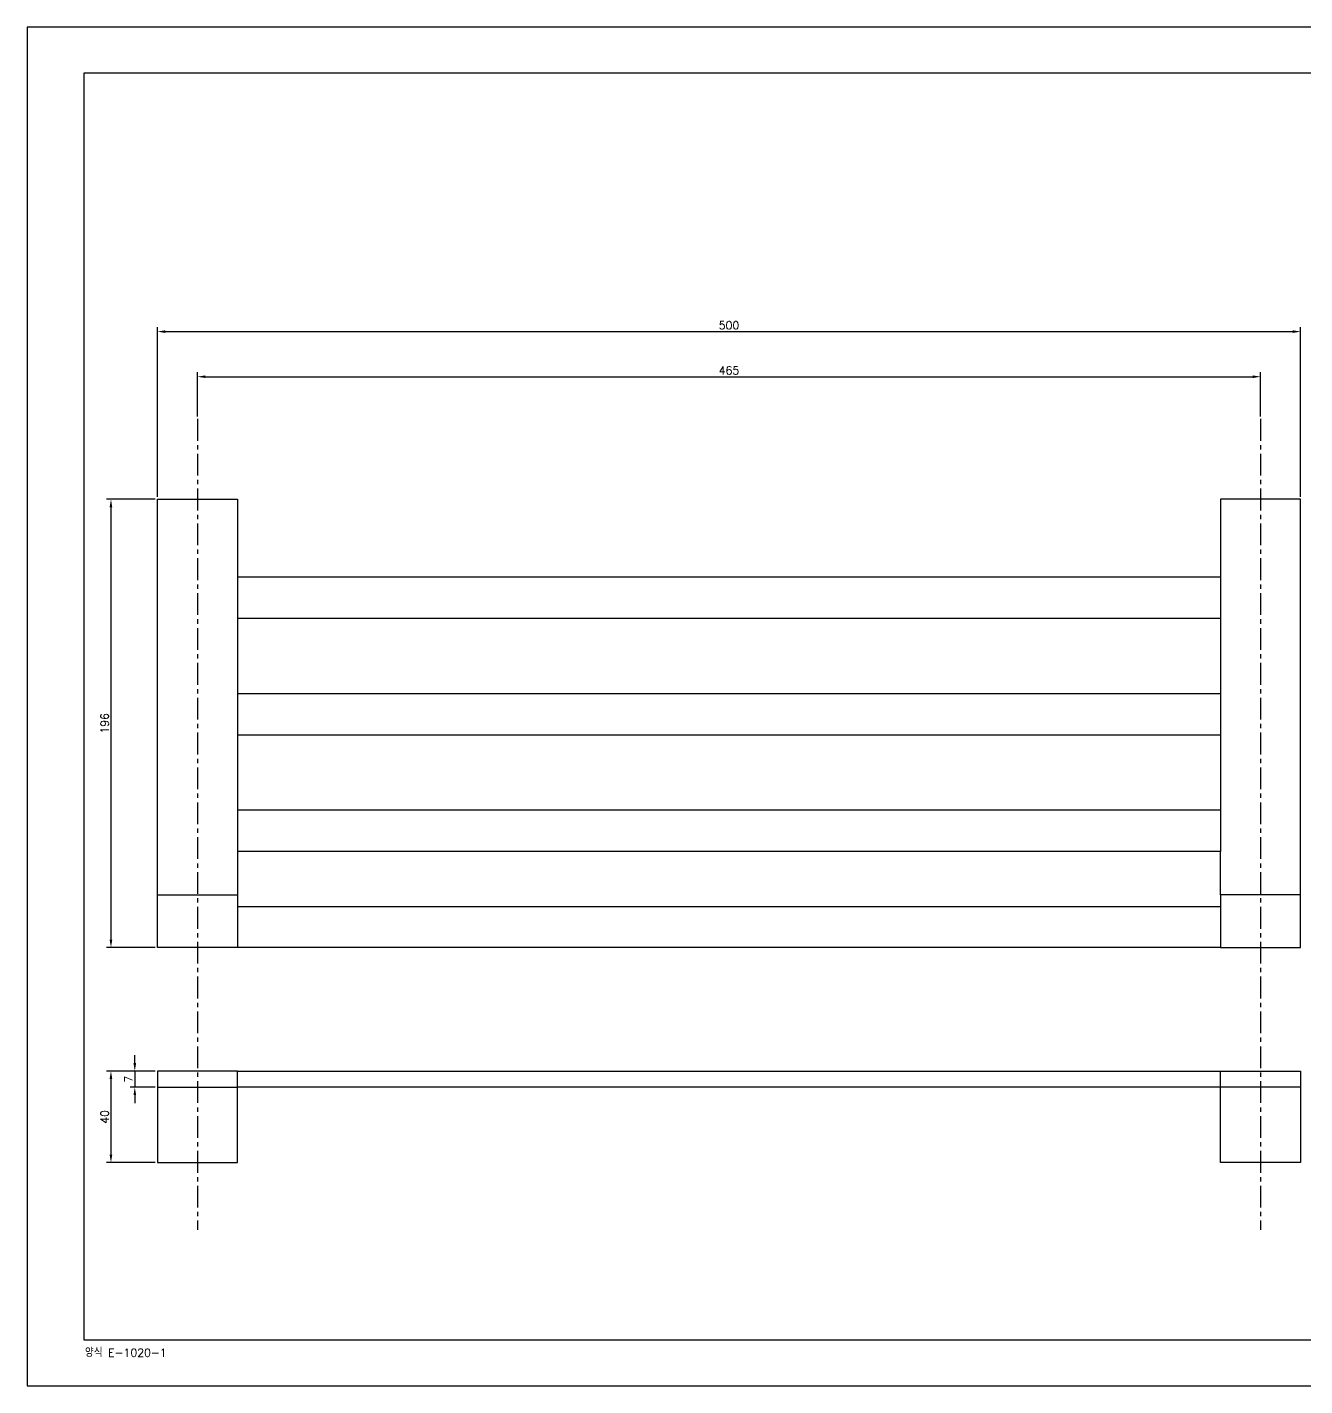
# Model space of a CAD drawing. Header units: millimetres. Extents: x -3879 to -3038, y 219 to 813.
# Drawn here: x -3879 to -3321, y 219 to 813 of the extents above; entities that cross this region are included whole.
import ezdxf

# ---------------------------------------------------------------- set-up
doc = ezdxf.new("R2010")
doc.units = ezdxf.units.MM
doc.header["$LTSCALE"] = 0.3
doc.linetypes.add('CENTER', pattern=[50.8, 31.75, -6.35, 6.35, -6.35])
doc.layers.get('0').update_dxf_attribs({"color": 2})
for name, color, linetype in [('1', 2, 'Continuous'), ('______', 1, 'CENTER'), ('DWG', 7, 'Continuous'), ('TXT', 4, 'Continuous')]:
    doc.layers.add(name, color=color, linetype=linetype)
doc.styles.add('GHS', font='romans.shx', dxfattribs={"height": 3.5, "bigfont": 'ghs.shx'})
doc.dimstyles.new('LEE', dxfattribs={"dimtxt": 3.5, "dimasz": 3.5, "dimexe": 2, "dimexo": 1, "dimgap": 1, "dimtad": 1, "dimdec": 4, "dimdsep": 46, "dimtxsty": 'GHS', "dimcen": 0, "dimclrd": 2, "dimclre": 2, "dimclrt": 2, "dimadec": 0, "dimazin": 0, "dimtfac": 1, "dimtdec": 4, "dimtmove": 0, "dimatfit": 3, "dimfxl": 0, "dimlwd": -1, "dimlwe": -1, "dimarcsym": 0})

# ---------------------------------------------------------------- blocks, each defined once
blk = doc.blocks.new('BORDER')
for p, q in [((1, 1), (0, 1)), ((0, 1), (0, 0)), ((0, 0), (1, 0))]:
    blk.add_line(p, q)
blk = doc.blocks.new('*D1')
at = {"layer": 'Defpoints', "color": 0}
for p in [(-3822.43, 357.08), (-3832.32, 350.08), (-3822.43, 350.08)]:
    blk.add_point(p, dxfattribs=at)
at = {"layer": 'DWG', "color": 2}
for p, q in [((-3832.32, 360.58), (-3832.32, 364.08)), ((-3823.43, 357.08), (-3834.32, 357.08)), ((-3832.32, 357.08), (-3832.32, 350.08)), ((-3823.43, 350.08), (-3834.32, 350.08)), ((-3832.32, 346.58), (-3832.32, 343.08))]:
    blk.add_line(p, q, dxfattribs=at)
for points in [[(-3832.91, 360.58), (-3831.74, 360.58), (-3832.32, 357.08)], [(-3832.91, 346.58), (-3831.74, 346.58), (-3832.32, 350.08)]]:
    blk.add_solid(points, dxfattribs=at)
at = {"layer": 'DWG', "color": 2, "insert": (-3835.07, 353.58), "char_height": 3.5, "attachment_point": 5, "rotation": 90, "style": 'GHS'}
blk.add_mtext('7', dxfattribs=at)
blk = doc.blocks.new('*D2')
at = {"layer": 'Defpoints', "color": 0}
for p in [(-3822.43, 357.08), (-3842.76, 317.08), (-3822.43, 317.08)]:
    blk.add_point(p, dxfattribs=at)
at = {"layer": 'DWG', "color": 2}
for p, q in [((-3823.43, 357.08), (-3844.76, 357.08)), ((-3842.76, 353.58), (-3842.76, 320.58)), ((-3823.43, 317.08), (-3844.76, 317.08))]:
    blk.add_line(p, q, dxfattribs=at)
for points in [[(-3843.35, 353.58), (-3842.18, 353.58), (-3842.76, 357.08)], [(-3843.35, 320.58), (-3842.18, 320.58), (-3842.76, 317.08)]]:
    blk.add_solid(points, dxfattribs=at)
at = {"layer": 'DWG', "color": 2, "insert": (-3845.51, 337.08), "char_height": 3.5, "attachment_point": 5, "rotation": 90, "style": 'GHS'}
blk.add_mtext('40', dxfattribs=at)
blk = doc.blocks.new('*D3')
at = {"layer": 'Defpoints', "color": 0}
for p in [(-3822.43, 607.12), (-3842.76, 411.12), (-3822.43, 411.12)]:
    blk.add_point(p, dxfattribs=at)
at = {"layer": 'DWG', "color": 2}
for p, q in [((-3823.43, 607.12), (-3844.76, 607.12)), ((-3842.76, 603.62), (-3842.76, 414.62)), ((-3823.43, 411.12), (-3844.76, 411.12))]:
    blk.add_line(p, q, dxfattribs=at)
for points in [[(-3843.35, 603.62), (-3842.18, 603.62), (-3842.76, 607.12)], [(-3843.35, 414.62), (-3842.18, 414.62), (-3842.76, 411.12)]]:
    blk.add_solid(points, dxfattribs=at)
at = {"layer": 'DWG', "color": 2, "insert": (-3845.51, 509.12), "char_height": 3.5, "attachment_point": 5, "rotation": 90, "style": 'GHS'}
blk.add_mtext('196', dxfattribs=at)
blk = doc.blocks.new('*D4')
at = {"layer": 'Defpoints', "color": 0}
for p in [(-3339.93, 660.67), (-3804.93, 642.23), (-3339.93, 642.23)]:
    blk.add_point(p, dxfattribs=at)
at = {"layer": 'DWG', "color": 2}
for p, q in [((-3804.93, 643.23), (-3804.93, 662.67)), ((-3801.43, 660.67), (-3343.43, 660.67)), ((-3339.93, 643.23), (-3339.93, 662.67))]:
    blk.add_line(p, q, dxfattribs=at)
for points in [[(-3801.43, 661.26), (-3801.43, 660.09), (-3804.93, 660.67)], [(-3343.43, 661.26), (-3343.43, 660.09), (-3339.93, 660.67)]]:
    blk.add_solid(points, dxfattribs=at)
at = {"layer": 'DWG', "color": 2, "insert": (-3572.43, 663.42), "char_height": 3.5, "attachment_point": 5, "style": 'GHS'}
blk.add_mtext('465', dxfattribs=at)
blk = doc.blocks.new('*D5')
at = {"layer": 'Defpoints', "color": 0}
for p in [(-3322.43, 680.39), (-3822.43, 607.12), (-3322.43, 607.12)]:
    blk.add_point(p, dxfattribs=at)
at = {"layer": 'DWG', "color": 2}
for p, q in [((-3822.43, 608.12), (-3822.43, 682.39)), ((-3818.93, 680.39), (-3325.93, 680.39)), ((-3322.43, 608.12), (-3322.43, 682.39))]:
    blk.add_line(p, q, dxfattribs=at)
for points in [[(-3818.93, 680.97), (-3818.93, 679.8), (-3822.43, 680.39)], [(-3325.93, 680.97), (-3325.93, 679.8), (-3322.43, 680.39)]]:
    blk.add_solid(points, dxfattribs=at)
at = {"layer": 'DWG', "color": 2, "insert": (-3572.43, 683.14), "char_height": 3.5, "attachment_point": 5, "style": 'GHS'}
blk.add_mtext('500', dxfattribs=at)

msp = doc.modelspace()

# ---------------------------------------------------------------- linework, layer by layer
at = {"layer": '1'}
msp.add_line((-3822.42662, 357.07951), (-3822.42662, 350.07951), dxfattribs=at)
at = {"layer": '______'}
for p, q in [((-3804.92662, 642.23165), (-3804.92662, 287.72215)), ((-3339.92662, 642.23165), (-3339.92662, 287.72215))]:
    msp.add_line(p, q, dxfattribs=at)
at = {"layer": 'DWG'}
for p, q in [((-3822.42662, 434.11742), (-3822.42662, 607.11742)), ((-3822.42662, 607.11742), (-3787.42662, 607.11742)), ((-3787.42662, 607.11742), (-3787.42662, 471.11742)), ((-3322.42662, 607.11742), (-3357.42662, 607.11742)), ((-3357.42662, 607.11742), (-3357.42662, 471.11742)), ((-3322.42662, 434.11742), (-3322.42662, 607.11742)), ((-3787.42662, 573.11742), (-3357.42662, 573.11742)), ((-3787.42662, 555.11742), (-3357.42662, 555.11742)), ((-3787.42662, 522.11742), (-3357.42662, 522.11742)), ((-3787.42662, 504.11742), (-3357.42662, 504.11742)), ((-3787.42662, 471.11742), (-3787.42662, 453.11742)), ((-3357.42662, 471.11742), (-3787.42662, 471.11742)), ((-3357.42662, 471.11742), (-3357.42662, 453.11742)), ((-3787.42662, 453.11742), (-3787.42662, 434.11742)), ((-3357.42662, 453.11742), (-3787.42662, 453.11742)), ((-3357.42662, 434.11742), (-3357.42662, 453.11742)), ((-3822.42662, 411.11742), (-3822.42662, 434.11742)), ((-3822.42662, 434.11742), (-3787.42662, 434.11742)), ((-3787.42662, 434.11742), (-3787.42662, 416.42511)), ((-3322.42662, 434.11742), (-3357.42662, 434.11742)), ((-3357.42662, 434.11742), (-3357.42662, 416.42511)), ((-3322.42662, 411.11742), (-3322.42662, 434.11742)), ((-3787.42662, 429.11742), (-3357.42662, 429.11742)), ((-3787.42662, 416.42511), (-3787.42662, 411.11742)), ((-3357.42662, 416.42511), (-3357.42662, 411.11742)), ((-3787.42662, 411.11742), (-3822.42662, 411.11742)), ((-3357.42662, 411.11742), (-3787.42662, 411.11742)), ((-3357.42662, 411.11742), (-3322.42662, 411.11742)), ((-3787.42662, 357.07951), (-3822.42662, 357.07951)), ((-3787.42662, 357.07951), (-3822.42662, 357.07951)), ((-3822.42662, 357.07951), (-3822.42662, 317.07951)), ((-3787.42662, 350.07951), (-3787.42662, 357.07951)), ((-3787.42662, 357.07951), (-3357.42662, 357.07951)), ((-3787.42662, 317.07951), (-3787.42662, 357.07951)), ((-3357.42662, 317.07951), (-3357.42662, 357.07951)), ((-3357.42662, 357.07951), (-3322.42662, 357.07951)), ((-3357.42662, 350.07951), (-3357.42662, 357.07951)), ((-3357.42662, 357.07951), (-3322.42662, 357.07951)), ((-3322.42662, 357.07951), (-3322.42662, 317.07951)), ((-3322.42662, 357.07951), (-3322.42662, 350.07951)), ((-3822.42662, 350.07951), (-3787.42662, 350.07951)), ((-3357.42662, 350.07951), (-3787.42662, 350.07951)), ((-3322.42662, 350.07951), (-3357.42662, 350.07951)), ((-3822.42662, 317.07951), (-3787.42662, 317.07951)), ((-3322.42662, 317.07951), (-3357.42662, 317.07951))]:
    msp.add_line(p, q, dxfattribs=at)
at = {"layer": 'TXT'}
for p, q in [((-3854.40881, 793.48986), (-3068.40881, 793.48986)), ((-3854.40881, 239.48986), (-3854.40881, 793.48986)), ((-3068.40881, 239.48986), (-3854.40881, 239.48986))]:
    msp.add_line(p, q, dxfattribs=at)

# ---------------------------------------------------------------- block references
at = {"xscale": 841, "yscale": 594, "zscale": 841}
msp.add_blockref('BORDER', (-3879.40881, 219.48986), dxfattribs=at)

# ---------------------------------------------------------------- texts
at = {"layer": 'DWG', "style": 'GHS'}
msp.add_text('양식 E-1020-1', height=3.5, dxfattribs=at).set_placement((-3854.14442, 232.21022))

# ---------------------------------------------------------------- dimensions: what is measured, and where the dimension line sits
at = {"layer": 'DWG'}
for base, p1, p2, picture, middle in [((-3322.42662, 680.38615), (-3822.42662, 607.11742), (-3322.42662, 607.11742), '*D5', (-3572.42662, 683.13615)), ((-3339.92662, 660.6726), (-3804.92662, 642.23165), (-3339.92662, 642.23165), '*D4', (-3572.42662, 663.4226))]:
    dim = msp.add_linear_dim(base=base, p1=p1, p2=p2, dimstyle='LEE', override={"dimarcsym": 2}, dxfattribs=at)
    dim.commit()
    dim.dimension.update_dxf_attribs({"geometry": picture, "text_midpoint": middle})
for base, p1, p2, picture, middle in [((-3842.76378, 411.11742), (-3822.42662, 607.11742), (-3822.42662, 411.11742), '*D3', (-3845.51378, 509.11742)), ((-3832.32421, 350.07951), (-3822.42662, 357.07951), (-3822.42662, 350.07951), '*D1', (-3835.07421, 353.57951)), ((-3842.76378, 317.07951), (-3822.42662, 357.07951), (-3822.42662, 317.07951), '*D2', (-3845.51378, 337.07951))]:
    dim = msp.add_linear_dim(base=base, p1=p1, p2=p2, angle=90, dimstyle='LEE', override={"dimarcsym": 2}, dxfattribs=at)
    dim.commit()
    dim.dimension.update_dxf_attribs({"geometry": picture, "text_midpoint": middle})

doc.saveas('drawing.dxf')
